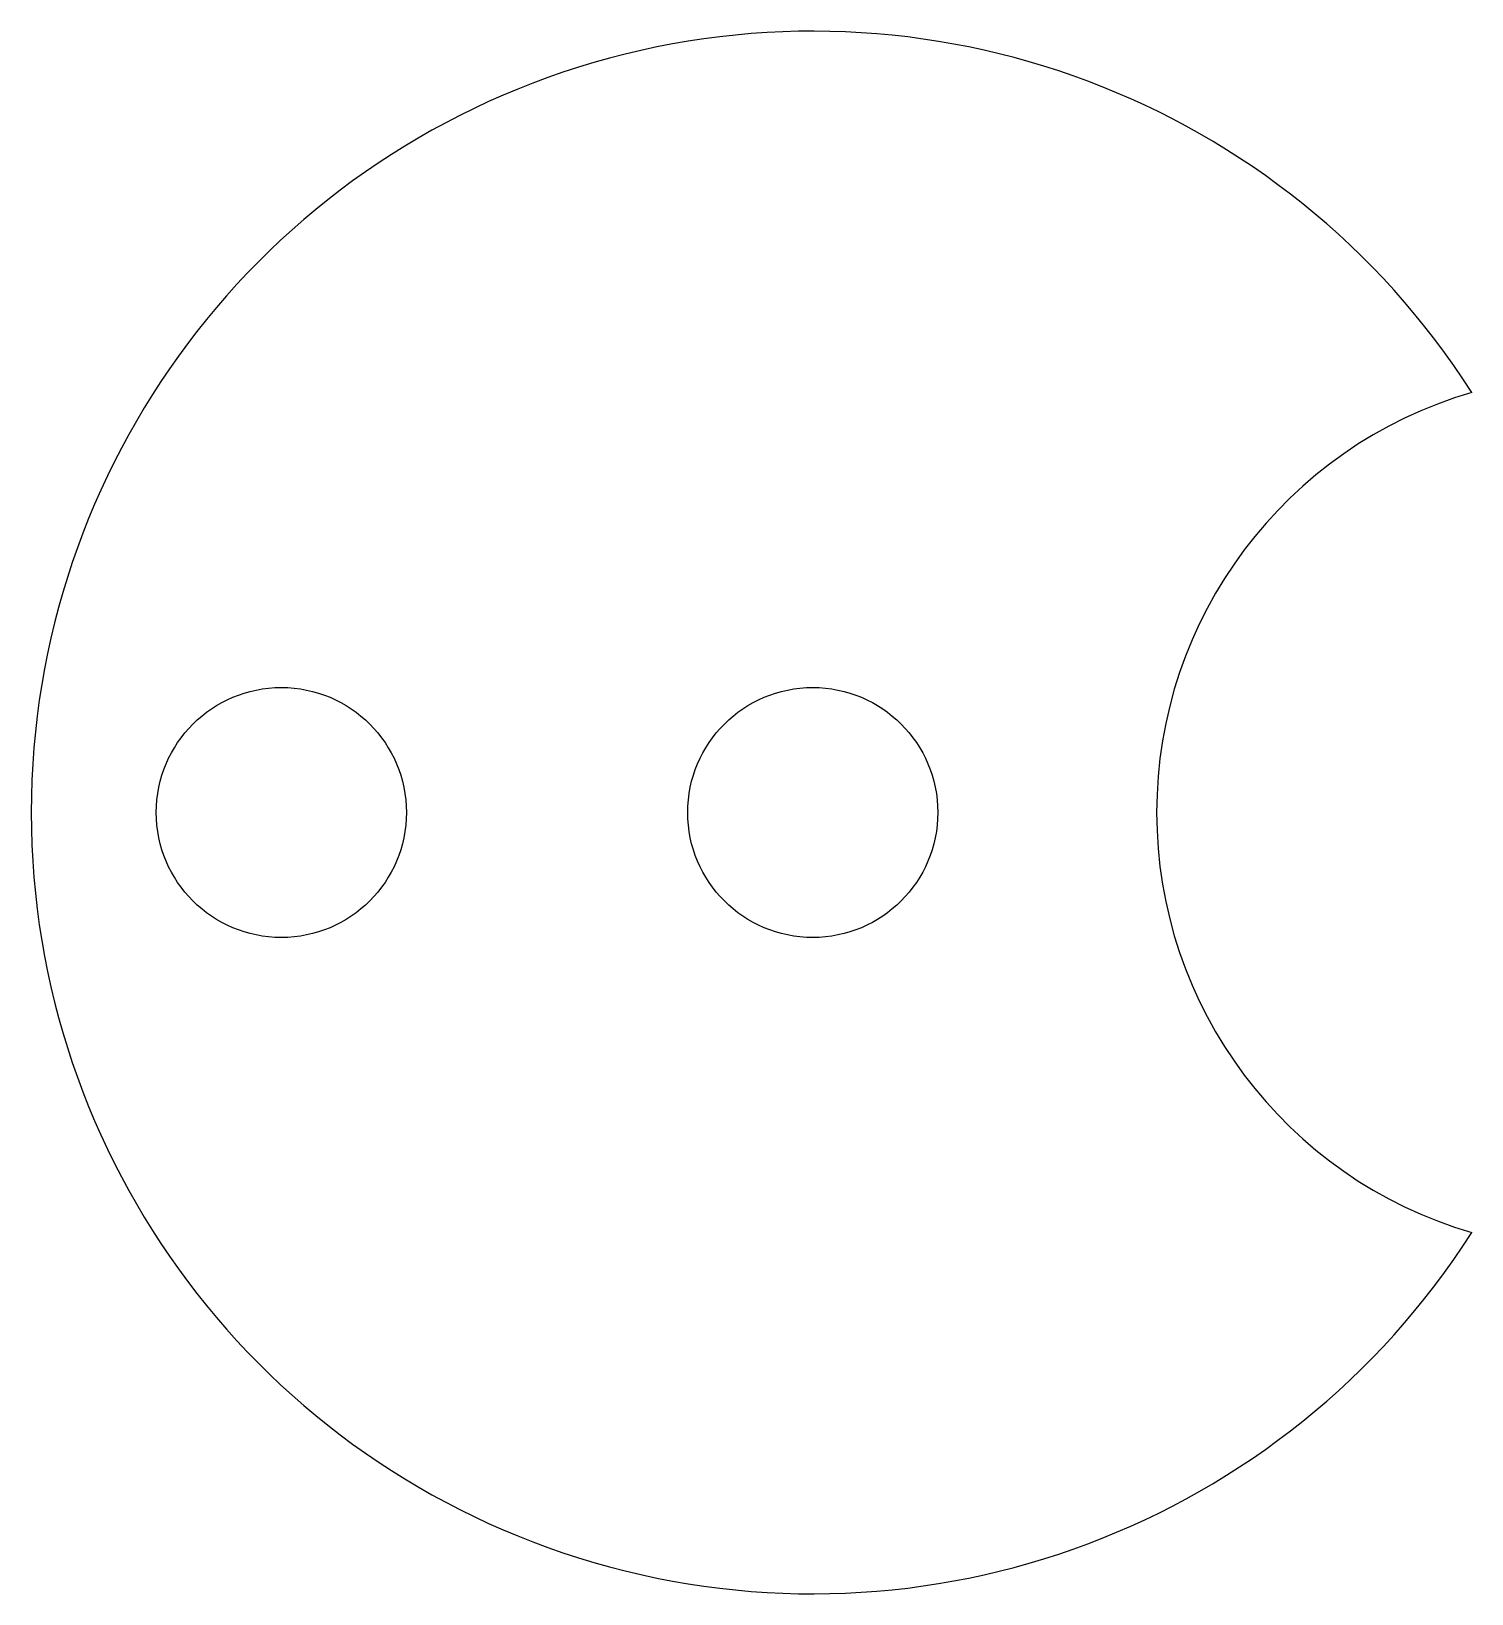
# Model space of a CAD drawing. Extents: x -25 to 21.1, y -25 to 25.
import ezdxf

# ---------------------------------------------------------------- set-up
doc = ezdxf.new("R2010")
doc.units = 0
doc.layers.add('Shape', color=7, linetype='CONTINUOUS')

msp = doc.modelspace()

# ---------------------------------------------------------------- linework, layer by layer
at = {"layer": 'Shape'}
for p, q in [((21.08, 13.44), (21.08, 13.44, 1)), ((21.08, 13.44), (21.08, 13.44, 1)), ((-13, 0), (-13, 0, 1)), ((-13, 0), (-13, 0, 1)), ((4, 0), (4, 0, 1)), ((4, 0), (4, 0, 1)), ((21.08, -13.44), (21.08, -13.44, 1)), ((21.08, -13.44), (21.08, -13.44, 1))]:
    msp.add_line(p, q, dxfattribs=at)
for centre in [(-17, 0), (-17, 0), (-17, 0), (-17, 0), (0, 0), (0, 0), (0, 0), (0, 0)]:
    msp.add_circle(centre, 4, dxfattribs=at)
for centre, radius, start, end in [((0, 0, 1), 25, 32.5204, -32.5204), ((0, 0), 25, 32.5204, -32.5204), ((0, 0, 1), 25, 32.5204, -32.5204), ((0, 0), 25, 32.5204, -32.5204), ((25, 0, 1), 14, 106.26, -106.26), ((25, 0, 1), 14, 106.26, -106.26), ((25, 0), 14, 106.26, -106.26), ((25, 0), 14, 106.26, -106.26)]:
    msp.add_arc(centre, radius, start, end, dxfattribs=at)

doc.saveas('drawing.dxf')
